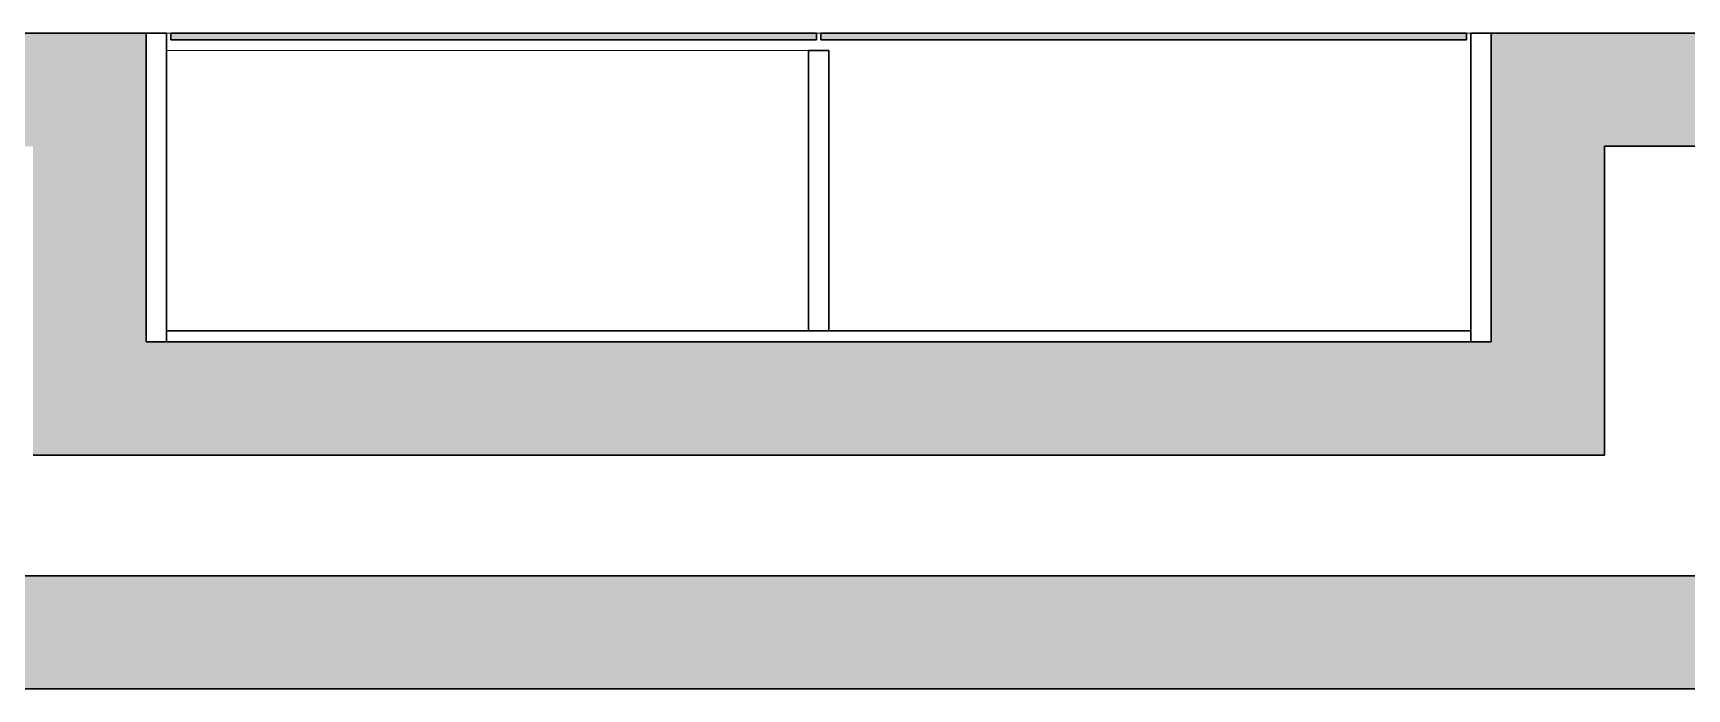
# Model space of a CAD drawing. Header units: millimetres. Extents: x 79795 to 317870, y -36033 to 97293.
# Drawn here: x 180500 to 181976, y 26322 to 26907 of the extents above; entities that cross this region are included whole.
import ezdxf

# ---------------------------------------------------------------- set-up
doc = ezdxf.new("R2010")
doc.units = ezdxf.units.MM
doc.header["$MEASUREMENT"] = 0
for name, color, linetype, lineweight in [('CSM-STL-XX-ZZ-M3-A-XXXX-00001_detached _19_04_21__rvt-1-Level 4$0$A-GENM', 8, 'CONTINUOUS', 9), ('CSM-STL-XX-ZZ-M3-A-XXXX-00001_detached _19_04_21__rvt-1-Level 4$0$A-WALL-PATT', 7, 'CONTINUOUS', 9), ('CSM-STL-XX-ZZ-M3-A-XXXX-00001_detached _19_04_21__rvt-1-Level 4$0$I-WALL', 7, 'CONTINUOUS', 9)]:
    doc.layers.add(name, color=color, linetype=linetype, lineweight=lineweight)

msp = doc.modelspace()

# ---------------------------------------------------------------- hatches: boundary and pattern name
at = {"layer": 'CSM-STL-XX-ZZ-M3-A-XXXX-00001_detached _19_04_21__rvt-1-Level 4$0$A-GENM'}
h = msp.add_hatch(color=256, dxfattribs=at)
h.paths.add_polyline_path([(180623.1, 26901.3), (181199.1, 26901.3), (181199.1, 26907.3), (180623.1, 26907.3)], flags=0)
h.paths.add_polyline_path([(181203.1, 26901.3), (181779.1, 26901.3), (181779.1, 26907.3), (181203.1, 26907.3)], flags=0)
at = {"layer": 'CSM-STL-XX-ZZ-M3-A-XXXX-00001_detached _19_04_21__rvt-1-Level 4$0$A-WALL-PATT'}
h = msp.add_hatch(color=256, dxfattribs=at)
h.paths.add_polyline_path([(181908.2, 26806.3), (183502.8, 26806.3), (183502.8, 26907.3), (181801.1, 26907.3), (181801.1, 26806.3), (181902.1, 26806.3)], flags=0)
h.paths.add_polyline_path([(180500.1, 26806.3), (180601.1, 26806.3), (180601.1, 26907.3), (179601.1, 26907.3), (179601.1, 26806.3)], flags=0)
for points in [[(180601.1, 26530.8), (180601.1, 26806.3), (180500.1, 26806.3), (180500.1, 26530.8)], [(181902.1, 26530.8), (181902.1, 26806.3), (181801.1, 26806.3), (181801.1, 26530.8)], [(181801.1, 26530.8), (181801.1, 26631.8), (180601.1, 26631.8), (180601.1, 26530.8), (180712.3, 26530.8)], [(183502.8, 26322.2), (183502.8, 26423.2), (179500.1, 26423.2), (179500.1, 26322.2), (183104.2, 26322.2)]]:
    msp.add_hatch(color=256, dxfattribs=at).paths.add_polyline_path(points, flags=0)

# ---------------------------------------------------------------- linework, layer by layer
at = {"layer": 'CSM-STL-XX-ZZ-M3-A-XXXX-00001_detached _19_04_21__rvt-1-Level 4$0$A-GENM', "lineweight": 30}
for p, q in [((180619.1, 26907.3), (180601.1, 26907.3)), ((180601.1, 26907.3), (180601.1, 26631.8)), ((180619.1, 26631.8), (180619.1, 26907.3)), ((181199.1, 26907.3), (180623.1, 26907.3)), ((180623.1, 26907.3), (180623.1, 26901.3)), ((180623.1, 26901.3), (181199.1, 26901.3)), ((181199.1, 26901.3), (181199.1, 26907.3)), ((181779.1, 26907.3), (181203.1, 26907.3)), ((181203.1, 26907.3), (181203.1, 26901.3)), ((181203.1, 26901.3), (181779.1, 26901.3)), ((181779.1, 26901.3), (181779.1, 26907.3)), ((181801.1, 26907.3), (181783.1, 26907.3)), ((181783.1, 26907.3), (181783.1, 26631.8)), ((181801.1, 26631.8), (181801.1, 26907.3)), ((181210.1, 26891.8), (181192.1, 26891.8)), ((181192.1, 26891.8), (181192.1, 26641.8)), ((181210.1, 26641.8), (181210.1, 26891.8)), ((181783.1, 26641.8), (180619.1, 26641.8)), ((180619.1, 26641.8), (180619.1, 26631.8)), ((181192.1, 26641.8), (181210.1, 26641.8)), ((181783.1, 26631.8), (181783.1, 26641.8)), ((180601.1, 26631.8), (180619.1, 26631.8)), ((180619.1, 26631.8), (181783.1, 26631.8)), ((181783.1, 26631.8), (181801.1, 26631.8))]:
    msp.add_line(p, q, dxfattribs=at)
at = {"layer": 'CSM-STL-XX-ZZ-M3-A-XXXX-00001_detached _19_04_21__rvt-1-Level 4$0$A-GENM'}
for p, q in [((180619.1, 26907.3), (180623.1, 26907.3)), ((181199.1, 26907.3), (181203.1, 26907.3)), ((181779.1, 26907.3), (181783.1, 26907.3)), ((180619.1, 26891.8), (181192.1, 26891.8))]:
    msp.add_line(p, q, dxfattribs=at)
at = {"layer": 'CSM-STL-XX-ZZ-M3-A-XXXX-00001_detached _19_04_21__rvt-1-Level 4$0$I-WALL', "lineweight": 30}
for p, q in [((180601.1, 26907.3), (179601.1, 26907.3)), ((180601.1, 26806.3), (180601.1, 26907.3)), ((183502.8, 26907.3), (181801.1, 26907.3)), ((181801.1, 26907.3), (181801.1, 26806.3)), ((180601.1, 26631.8), (180601.1, 26806.3)), ((181801.1, 26806.3), (181801.1, 26631.8)), ((181902.1, 26806.3), (183401.8, 26806.3)), ((181902.1, 26530.8), (181902.1, 26806.3)), ((181801.1, 26631.8), (180601.1, 26631.8)), ((180500.1, 26530.8), (180601.1, 26530.8)), ((180601.1, 26530.8), (181801.1, 26530.8)), ((181801.1, 26530.8), (181902.1, 26530.8)), ((183401.8, 26423.2), (179601.1, 26423.2)), ((179500.1, 26322.2), (183502.8, 26322.2))]:
    msp.add_line(p, q, dxfattribs=at)

doc.saveas('drawing.dxf')
